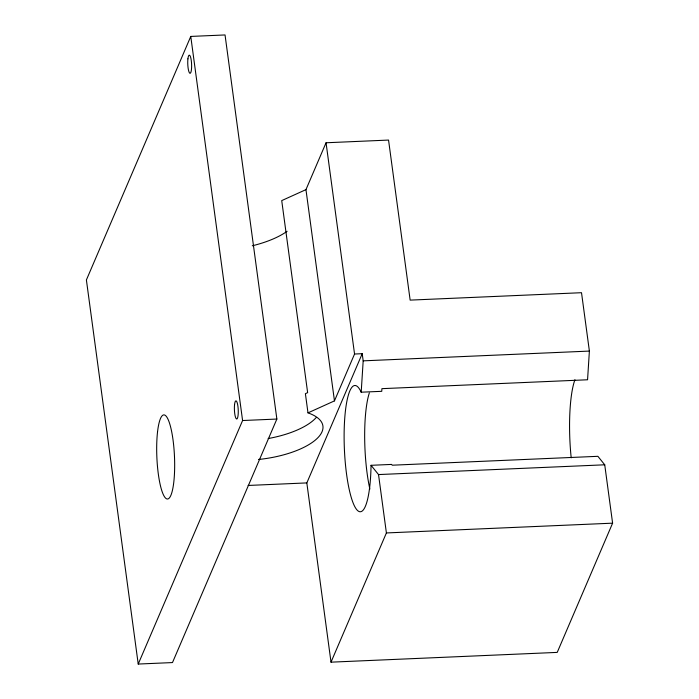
<?xml version="1.0" encoding="UTF-8"?>
<svg xmlns="http://www.w3.org/2000/svg" width="699" height="699" viewBox="0 0 699 699"><rect width="100%" height="100%" fill="white"/><g stroke="black" fill="none" stroke-linecap="round" stroke-linejoin="round"><path stroke-width="1.05" d="M362.213 353.694L306.826 482.913L331.011 662.163L557.225 652.394L612.604 523.167L604.731 464.8L597.89 456.316L392.244 465.202L391.615 464.416L371.047 465.307A63.146 13.22 87.5 0 1 355.739 508.269A63.146 13.22 87.5 0 1 344.389 424.162A63.146 13.22 87.5 0 1 361.191 392.2L363.183 360.85L362.213 353.694L354.55 354.026L334.463 400.885L307.988 412.873A63.146 24.657 -7.7 0 1 316.848 438.736A63.146 24.657 -7.7 0 1 258.473 459.488M334.463 400.885L305.961 189.63L326.049 142.771L388.548 140.071L410.147 300.116L581.516 292.706L589.388 351.081L587.562 379.775L381.916 388.661L381.75 391.318L361.191 392.2M190.766 36.427L86.396 279.95L138.219 664.05L172.487 662.573L276.865 419.051L225.043 34.95L190.766 36.427L242.588 420.527L138.219 664.05M331.011 662.163L386.398 532.944L378.526 474.569L371.047 465.307M305.961 189.63L281.723 200.604L307.639 392.655L305.393 393.668L307.988 412.873M363.183 360.85L589.388 351.081M242.588 420.527L276.865 419.051M378.526 474.569L604.731 464.8M248.119 485.456L306.826 482.913M386.398 532.944L612.604 523.167M326.049 142.771L354.55 354.026M316.097 417.644A63.146 24.657 -7.7 0 1 268.145 438.553M369.867 489.082A63.146 13.22 87.5 0 1 369.343 392.925M571.197 457.836A66.658 13.954 87.5 0 1 574.936 379.723M287.106 231.29A66.658 26.029 -7.7 0 1 252.278 245.795M187.917 58.856A9.122 1.914 87.5 0 0 189.857 73.273A9.122 1.914 87.5 0 0 191.273 60.49A9.122 1.914 87.5 0 0 187.917 58.856M234.558 404.546A9.122 1.914 87.5 0 0 236.498 418.963A9.122 1.914 87.5 0 0 237.913 406.18A9.122 1.914 87.5 0 0 234.558 404.546M157.502 432.235A42.097 8.816 87.5 0 0 166.476 498.763A42.097 8.816 87.5 0 0 173.011 439.776A42.097 8.816 87.5 0 0 157.502 432.235"/></g></svg>
